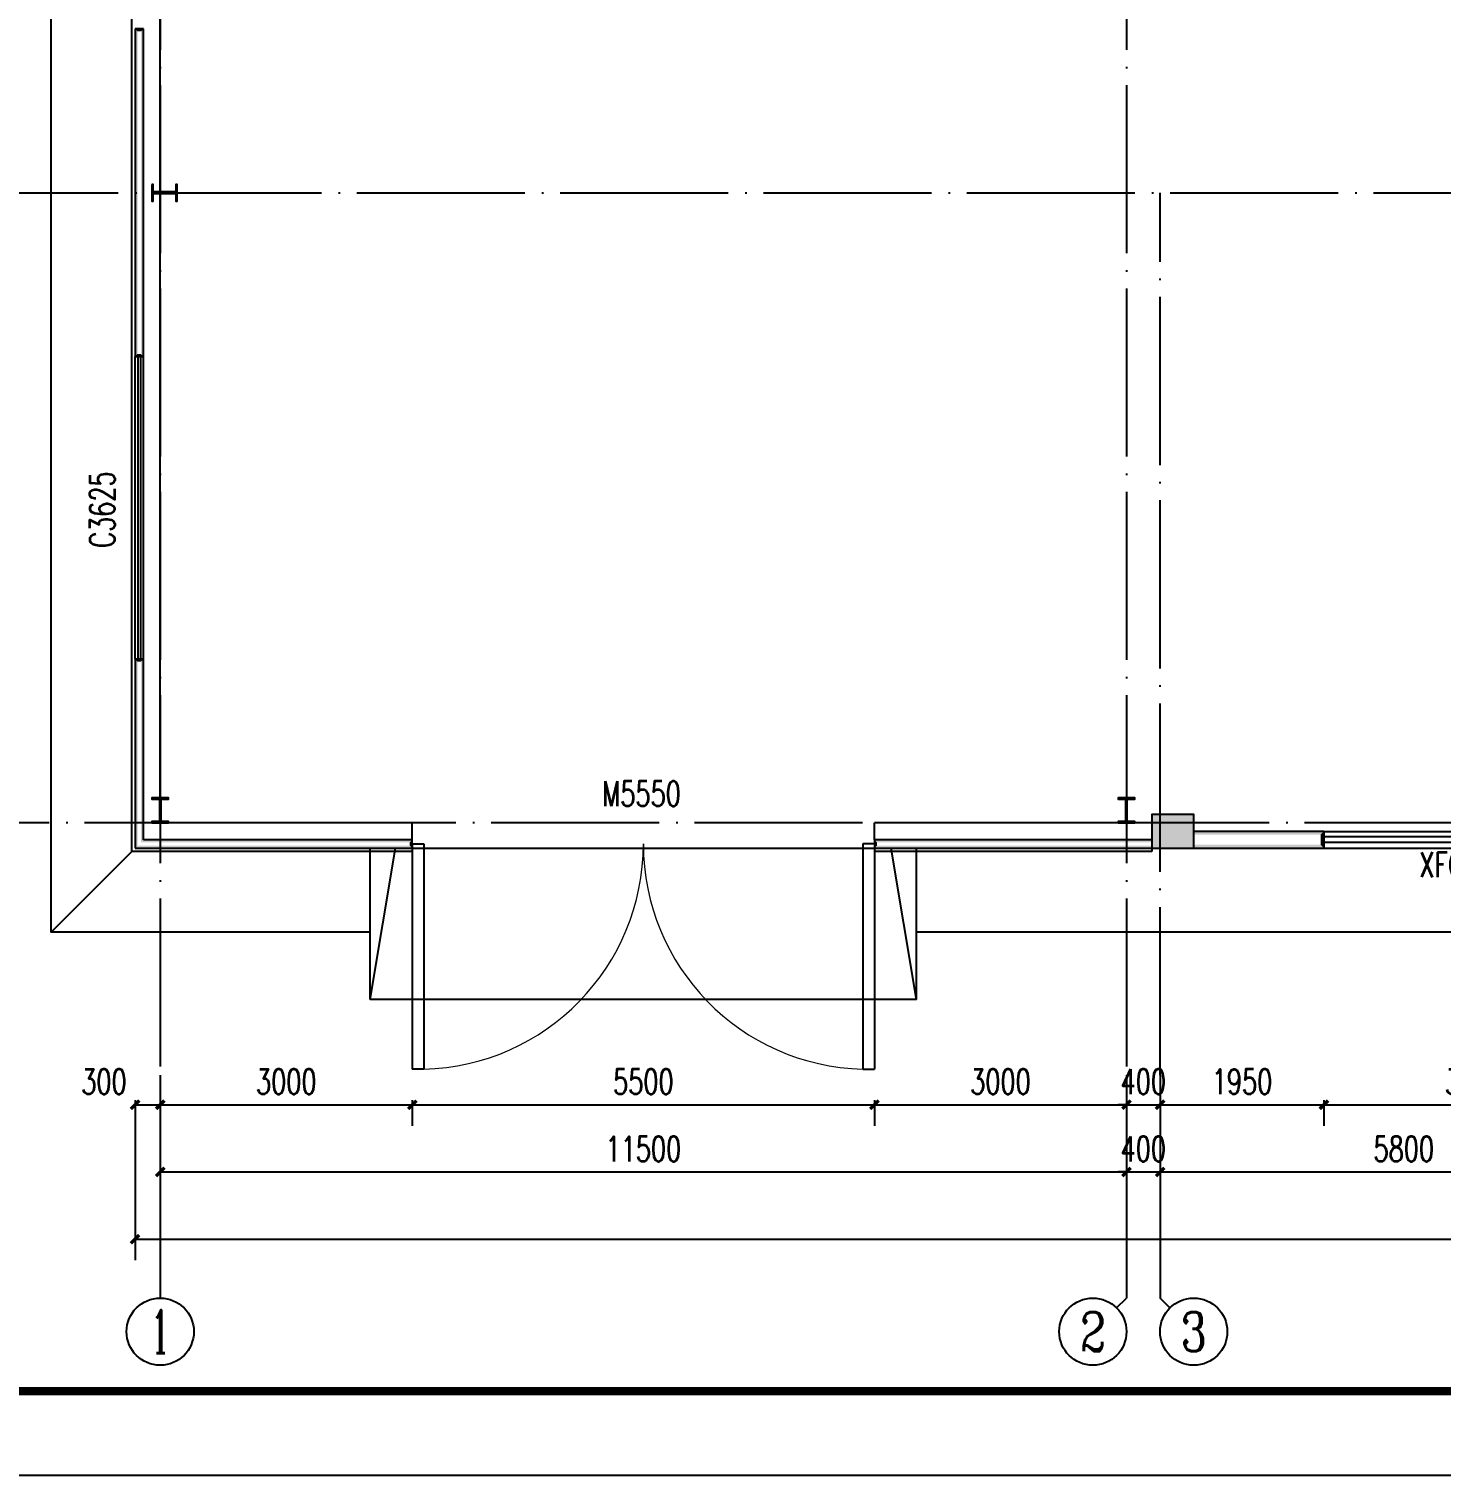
# Model space of a CAD drawing. Extents: x 4689302 to 7068445, y -422737 to 2032183.
# Drawn here: x 4698785 to 4715592, y -422737 to -405527 of the extents above; entities that cross this region are included whole.
import ezdxf
from ezdxf.enums import TextEntityAlignment as Align

# ---------------------------------------------------------------- set-up
doc = ezdxf.new("R2010")
doc.units = 0
doc.header["$LTSCALE"] = 1000
doc.header["$MEASUREMENT"] = 0
doc.linetypes.add('DOTE', pattern=[2.42, 2, -0.2, 0.02, -0.2])
doc.layers.get('0').update_dxf_attribs({"linetype": 'CONTINUOUS'})
doc.layers.get('Defpoints').update_dxf_attribs({"linetype": 'CONTINUOUS'})
doc.layers.add('_0', color=7, linetype='CONTINUOUS', lineweight=25)
for name, color, linetype in [('AXIS', 3, 'CONTINUOUS'), ('AXIS_TEXT', 7, 'CONTINUOUS'), ('COLUMN', 9, 'CONTINUOUS'), ('DOTE', 252, 'CONTINUOUS'), ('Prof', 2, 'CONTINUOUS'), ('PUB_DIM', 3, 'CONTINUOUS'), ('PUB_HATCH', 8, 'CONTINUOUS'), ('PUB_TITLE', 4, 'CONTINUOUS'), ('PUB_WALL', 9, 'CONTINUOUS'), ('STAIR', 251, 'CONTINUOUS'), ('WALL', 251, 'CONTINUOUS'), ('WALL-MOVE', 6, 'CONTINUOUS'), ('WINDOW', 4, 'CONTINUOUS'), ('WINDOW_TEXT', 7, 'CONTINUOUS')]:
    doc.layers.add(name, color=color, linetype=linetype)
doc.styles.add('_TCH_AXIS', font='COMPLEX', dxfattribs={"bigfont": 'GBCBIG'})
doc.styles.add('_TCH_DIM_T3', font='SIMPLEX', dxfattribs={"width": 0.705882, "bigfont": 'GBCBIG'})
doc.styles.add('_TCH_WINDOW', font='SIMPLEX', dxfattribs={"height": 3.5, "bigfont": 'GBCBIG'})
doc.styles.add('COMPLEX', font='COMPLEX')
doc.dimstyles.new('_TCH_ARCH&&100', dxfattribs={"dimtxt": 297.5, "dimasz": 100, "dimexe": 250, "dimexo": 300, "dimgap": 126.25, "dimtad": 1, "dimdec": 0, "dimzin": 0, "dimdsep": 46, "dimtxsty": '_TCH_DIM_T3', "dimblk": 'ARCHTICK', "dimcen": 0.09, "dimclrt": 7, "dimazin": 2, "dimtfac": 1, "dimtdec": 0, "dimtix": 1, "dimtmove": 2, "dimatfit": 3, "dimfxl": 0, "dimtolj": 1, "dimtzin": 0, "dimarcsym": 0})

# ---------------------------------------------------------------- blocks, each defined once
blk = doc.blocks.new('_AXISO')
blk.add_circle((0, 0), 0.5)
at = {"layer": 'AXIS_TEXT', "style": 'COMPLEX', "width": 1.041667}
blk.add_attdef('A', text='', height=0.56, dxfattribs=at).set_placement((-0.25, -0.28), (0.25, -0.28), align=Align.FIT)
blk = doc.blocks.new('_ArchTick')
at = {"color": 0, "linetype": 'ByBlock', "const_width": 0.4}
blk.add_lwpolyline([(-0.5, -0.5), (0.5, 0.5)], dxfattribs=at)
blk = doc.blocks.new('*D62')
at = {"layer": 'AXIS', "color": 0, "lineweight": -2}
for p, q in [((4700048, -418277), (4700048, -420180)), ((4747648, -418277), (4747648, -420180)), ((4700048, -419930), (4747648, -419930))]:
    blk.add_line(p, q, dxfattribs=at)
at = {"layer": 'Defpoints', "color": 0}
for p in [(4700048, -417977), (4747648, -417977), (4747648, -419930)]:
    blk.add_point(p, dxfattribs=at)
at = {"layer": 'AXIS', "color": 0, "lineweight": -2, "xscale": 100, "yscale": 100, "zscale": 100, "rotation": 180}
blk.add_blockref('_ArchTick', (4700048, -419930), dxfattribs=at)
at = {"layer": 'AXIS', "color": 0, "lineweight": -2, "xscale": 100, "yscale": 100, "zscale": 100}
blk.add_blockref('_ArchTick', (4747648, -419930), dxfattribs=at)
at = {"layer": 'AXIS', "color": 7, "insert": (4723848, -419655), "char_height": 297.5, "attachment_point": 5, "style": '_TCH_DIM_T3'}
blk.add_mtext('\\A1;47600', dxfattribs=at)
blk = doc.blocks.new('*D63')
at = {"layer": 'AXIS', "color": 0, "lineweight": -2}
for p, q in [((4700348, -418277), (4700348, -419380)), ((4711848, -418277), (4711848, -419380)), ((4700348, -419130), (4711848, -419130))]:
    blk.add_line(p, q, dxfattribs=at)
at = {"layer": 'Defpoints', "color": 0}
for p in [(4700348, -417977), (4711848, -417977), (4711848, -419130)]:
    blk.add_point(p, dxfattribs=at)
at = {"layer": 'AXIS', "color": 0, "lineweight": -2, "xscale": 100, "yscale": 100, "zscale": 100, "rotation": 180}
blk.add_blockref('_ArchTick', (4700348, -419130), dxfattribs=at)
at = {"layer": 'AXIS', "color": 0, "lineweight": -2, "xscale": 100, "yscale": 100, "zscale": 100}
blk.add_blockref('_ArchTick', (4711848, -419130), dxfattribs=at)
at = {"layer": 'AXIS', "color": 7, "insert": (4706098, -418855), "char_height": 297.5, "attachment_point": 5, "style": '_TCH_DIM_T3'}
blk.add_mtext('\\A1;11500', dxfattribs=at)
blk = doc.blocks.new('*D64')
at = {"layer": 'AXIS', "color": 0, "lineweight": -2}
for p, q in [((4711848, -418277), (4711848, -419380)), ((4712248, -418277), (4712248, -419380)), ((4711848, -419130), (4711748, -419130)), ((4711848, -419130), (4712248, -419130)), ((4712248, -419130), (4712348, -419130))]:
    blk.add_line(p, q, dxfattribs=at)
at = {"layer": 'Defpoints', "color": 0}
for p in [(4711848, -417977), (4712248, -417977), (4712248, -419130)]:
    blk.add_point(p, dxfattribs=at)
at = {"layer": 'AXIS', "color": 0, "lineweight": -2, "xscale": 100, "yscale": 100, "zscale": 100}
blk.add_blockref('_ArchTick', (4711848, -419130), dxfattribs=at)
at = {"layer": 'AXIS', "color": 0, "lineweight": -2, "xscale": 100, "yscale": 100, "zscale": 100, "rotation": 180}
blk.add_blockref('_ArchTick', (4712248, -419130), dxfattribs=at)
at = {"layer": 'AXIS', "color": 7, "insert": (4712048, -418855), "char_height": 297.5, "attachment_point": 5, "style": '_TCH_DIM_T3'}
blk.add_mtext('\\A1;400', dxfattribs=at)
blk = doc.blocks.new('*D65')
at = {"layer": 'AXIS', "color": 0, "lineweight": -2}
for p, q in [((4712248, -418277), (4712248, -419380)), ((4718048, -418277), (4718048, -419380)), ((4712248, -419130), (4718048, -419130))]:
    blk.add_line(p, q, dxfattribs=at)
at = {"layer": 'Defpoints', "color": 0}
for p in [(4712248, -417977), (4718048, -417977), (4718048, -419130)]:
    blk.add_point(p, dxfattribs=at)
at = {"layer": 'AXIS', "color": 0, "lineweight": -2, "xscale": 100, "yscale": 100, "zscale": 100, "rotation": 180}
blk.add_blockref('_ArchTick', (4712248, -419130), dxfattribs=at)
at = {"layer": 'AXIS', "color": 0, "lineweight": -2, "xscale": 100, "yscale": 100, "zscale": 100}
blk.add_blockref('_ArchTick', (4718048, -419130), dxfattribs=at)
at = {"layer": 'AXIS', "color": 7, "insert": (4715148, -418855), "char_height": 297.5, "attachment_point": 5, "style": '_TCH_DIM_T3'}
blk.add_mtext('\\A1;5800', dxfattribs=at)
blk = doc.blocks.new('*D93')
at = {"layer": 'Defpoints', "color": 0}
for p in [(4700048, -417977), (4700348, -417977), (4700348, -418330)]:
    blk.add_point(p, dxfattribs=at)
at = {"layer": 'PUB_DIM', "color": 0, "lineweight": -2}
for p, q in [((4700048, -418277), (4700048, -418580)), ((4700048, -418330), (4700348, -418330)), ((4700348, -418277), (4700348, -418580))]:
    blk.add_line(p, q, dxfattribs=at)
at = {"layer": 'PUB_DIM', "color": 0, "lineweight": -2, "xscale": 100, "yscale": 100, "zscale": 100, "rotation": 180}
blk.add_blockref('_ArchTick', (4700048, -418330), dxfattribs=at)
at = {"layer": 'PUB_DIM', "color": 0, "lineweight": -2, "xscale": 100, "yscale": 100, "zscale": 100}
blk.add_blockref('_ArchTick', (4700348, -418330), dxfattribs=at)
at = {"layer": 'PUB_DIM', "color": 7, "insert": (4699678, -418055), "char_height": 297.5, "attachment_point": 5, "style": '_TCH_DIM_T3'}
blk.add_mtext('\\A1;300', dxfattribs=at)
blk = doc.blocks.new('*D94')
at = {"layer": 'Defpoints', "color": 0}
for p in [(4700348, -417977), (4703348, -417977), (4703348, -418330)]:
    blk.add_point(p, dxfattribs=at)
at = {"layer": 'PUB_DIM', "color": 0, "lineweight": -2}
for p, q in [((4700348, -418277), (4700348, -418580)), ((4700348, -418330), (4703348, -418330)), ((4703348, -418277), (4703348, -418580))]:
    blk.add_line(p, q, dxfattribs=at)
at = {"layer": 'PUB_DIM', "color": 0, "lineweight": -2, "xscale": 100, "yscale": 100, "zscale": 100, "rotation": 180}
blk.add_blockref('_ArchTick', (4700348, -418330), dxfattribs=at)
at = {"layer": 'PUB_DIM', "color": 0, "lineweight": -2, "xscale": 100, "yscale": 100, "zscale": 100}
blk.add_blockref('_ArchTick', (4703348, -418330), dxfattribs=at)
at = {"layer": 'PUB_DIM', "color": 7, "insert": (4701848, -418055), "char_height": 297.5, "attachment_point": 5, "style": '_TCH_DIM_T3'}
blk.add_mtext('\\A1;3000', dxfattribs=at)
blk = doc.blocks.new('*D95')
at = {"layer": 'Defpoints', "color": 0}
for p in [(4703348, -417977), (4708848, -417977), (4708848, -418330)]:
    blk.add_point(p, dxfattribs=at)
at = {"layer": 'PUB_DIM', "color": 0, "lineweight": -2}
for p, q in [((4703348, -418277), (4703348, -418580)), ((4703348, -418330), (4708848, -418330)), ((4708848, -418277), (4708848, -418580))]:
    blk.add_line(p, q, dxfattribs=at)
at = {"layer": 'PUB_DIM', "color": 0, "lineweight": -2, "xscale": 100, "yscale": 100, "zscale": 100, "rotation": 180}
blk.add_blockref('_ArchTick', (4703348, -418330), dxfattribs=at)
at = {"layer": 'PUB_DIM', "color": 0, "lineweight": -2, "xscale": 100, "yscale": 100, "zscale": 100}
blk.add_blockref('_ArchTick', (4708848, -418330), dxfattribs=at)
at = {"layer": 'PUB_DIM', "color": 7, "insert": (4706098, -418055), "char_height": 297.5, "attachment_point": 5, "style": '_TCH_DIM_T3'}
blk.add_mtext('\\A1;5500', dxfattribs=at)
blk = doc.blocks.new('*D96')
at = {"layer": 'Defpoints', "color": 0}
for p in [(4708848, -417977), (4711848, -417977), (4711848, -418330)]:
    blk.add_point(p, dxfattribs=at)
at = {"layer": 'PUB_DIM', "color": 0, "lineweight": -2}
for p, q in [((4708848, -418277), (4708848, -418580)), ((4708848, -418330), (4711848, -418330)), ((4711848, -418277), (4711848, -418580))]:
    blk.add_line(p, q, dxfattribs=at)
at = {"layer": 'PUB_DIM', "color": 0, "lineweight": -2, "xscale": 100, "yscale": 100, "zscale": 100, "rotation": 180}
blk.add_blockref('_ArchTick', (4708848, -418330), dxfattribs=at)
at = {"layer": 'PUB_DIM', "color": 0, "lineweight": -2, "xscale": 100, "yscale": 100, "zscale": 100}
blk.add_blockref('_ArchTick', (4711848, -418330), dxfattribs=at)
at = {"layer": 'PUB_DIM', "color": 7, "insert": (4710348, -418055), "char_height": 297.5, "attachment_point": 5, "style": '_TCH_DIM_T3'}
blk.add_mtext('\\A1;3000', dxfattribs=at)
blk = doc.blocks.new('*D97')
at = {"layer": 'Defpoints', "color": 0}
for p in [(4711848, -417977), (4712248, -417977), (4712248, -418330)]:
    blk.add_point(p, dxfattribs=at)
at = {"layer": 'PUB_DIM', "color": 0, "lineweight": -2}
for p, q in [((4711848, -418330), (4711748, -418330)), ((4711848, -418277), (4711848, -418580)), ((4711848, -418330), (4712248, -418330)), ((4712248, -418277), (4712248, -418580)), ((4712248, -418330), (4712348, -418330))]:
    blk.add_line(p, q, dxfattribs=at)
at = {"layer": 'PUB_DIM', "color": 0, "lineweight": -2, "xscale": 100, "yscale": 100, "zscale": 100}
blk.add_blockref('_ArchTick', (4711848, -418330), dxfattribs=at)
at = {"layer": 'PUB_DIM', "color": 0, "lineweight": -2, "xscale": 100, "yscale": 100, "zscale": 100, "rotation": 180}
blk.add_blockref('_ArchTick', (4712248, -418330), dxfattribs=at)
at = {"layer": 'PUB_DIM', "color": 7, "insert": (4712048, -418055), "char_height": 297.5, "attachment_point": 5, "style": '_TCH_DIM_T3'}
blk.add_mtext('\\A1;400', dxfattribs=at)
blk = doc.blocks.new('*D98')
at = {"layer": 'Defpoints', "color": 0}
for p in [(4712248, -417977), (4714198, -417977), (4714198, -418330)]:
    blk.add_point(p, dxfattribs=at)
at = {"layer": 'PUB_DIM', "color": 0, "lineweight": -2}
for p, q in [((4712248, -418277), (4712248, -418580)), ((4712248, -418330), (4714198, -418330)), ((4714198, -418277), (4714198, -418580))]:
    blk.add_line(p, q, dxfattribs=at)
at = {"layer": 'PUB_DIM', "color": 0, "lineweight": -2, "xscale": 100, "yscale": 100, "zscale": 100, "rotation": 180}
blk.add_blockref('_ArchTick', (4712248, -418330), dxfattribs=at)
at = {"layer": 'PUB_DIM', "color": 0, "lineweight": -2, "xscale": 100, "yscale": 100, "zscale": 100}
blk.add_blockref('_ArchTick', (4714198, -418330), dxfattribs=at)
at = {"layer": 'PUB_DIM', "color": 7, "insert": (4713223, -418055), "char_height": 297.5, "attachment_point": 5, "style": '_TCH_DIM_T3'}
blk.add_mtext('\\A1;1950', dxfattribs=at)
blk = doc.blocks.new('*D99')
at = {"layer": 'Defpoints', "color": 0}
for p in [(4714198, -417977), (4717798, -417977), (4717798, -418330)]:
    blk.add_point(p, dxfattribs=at)
at = {"layer": 'PUB_DIM', "color": 0, "lineweight": -2}
for p, q in [((4714198, -418277), (4714198, -418580)), ((4714198, -418330), (4717798, -418330)), ((4717798, -418277), (4717798, -418580))]:
    blk.add_line(p, q, dxfattribs=at)
at = {"layer": 'PUB_DIM', "color": 0, "lineweight": -2, "xscale": 100, "yscale": 100, "zscale": 100, "rotation": 180}
blk.add_blockref('_ArchTick', (4714198, -418330), dxfattribs=at)
at = {"layer": 'PUB_DIM', "color": 0, "lineweight": -2, "xscale": 100, "yscale": 100, "zscale": 100}
blk.add_blockref('_ArchTick', (4717798, -418330), dxfattribs=at)
at = {"layer": 'PUB_DIM', "color": 7, "insert": (4715998, -418055), "char_height": 297.5, "attachment_point": 5, "style": '_TCH_DIM_T3'}
blk.add_mtext('\\A1;3600', dxfattribs=at)
blk = doc.blocks.new('$TCHSYS$WIN2D')
for p, q in [((-0.5, 0.5), (0.5, 0.5)), ((-0.5, 0.5), (-0.5, -0.5)), ((0.5, 0.5), (0.5, -0.5)), ((0.5, 0.1667), (-0.5, 0.1667)), ((0.5, -0.1667), (-0.5, -0.1667)), ((-0.5, -0.5), (0.5, -0.5))]:
    blk.add_line(p, q)
blk = doc.blocks.new('_FZH')
blk.add_lwpolyline([(-0.5, -0.5), (0.5, -0.5), (0.5, 0.5), (-0.5, 0.5)], close=True)
at = {"layer": 'PUB_HATCH'}
blk.add_solid([(-0.5, -0.5), (0.5, -0.5), (-0.5, 0.5), (0.5, 0.5)], dxfattribs=at)
blk = doc.blocks.new('$DorLib2D$00000002')
for p, q in [((-0.5, 0), (-0.5, 0.4875)), ((-0.475, 0.4875), (-0.5, 0.4875)), ((-0.475, 0), (-0.475, 0.4875)), ((0.475, 0), (0.475, 0.4875)), ((0.475, 0.4875), (0.5, 0.4875)), ((0.5, 0), (0.5, 0.4875)), ((-0.5, 0), (-0.475, 0)), ((0.5, 0), (0.475, 0))]:
    blk.add_line(p, q)
at = {"lineweight": 13}
for centre, start, end in [((-0.4875, 0), 0, 88.5307), ((0.4875, 0), 91.4693, 180)]:
    blk.add_arc(centre, 0.4875, start, end, dxfattribs=at)

msp = doc.modelspace()

# ---------------------------------------------------------------- hatches: boundary and pattern name
at = {"layer": 'Prof', "linetype": 'ByBlock'}
for points in [[(4700531.8, -407486.8), (4700531.8, -407576.8), (4700547.8, -407576.8), (4700547.8, -407376.8), (4700531.8, -407376.8), (4700531.8, -407466.8), (4700263.8, -407466.8), (4700263.8, -407376.8), (4700247.8, -407376.8), (4700247.8, -407576.8), (4700263.8, -407576.8), (4700263.8, -407486.8)], [(4700357.8, -414692.8), (4700447.8, -414692.8), (4700447.8, -414676.8), (4700247.8, -414676.8), (4700247.8, -414692.8), (4700337.8, -414692.8), (4700337.8, -414960.8), (4700247.8, -414960.8), (4700247.8, -414976.8), (4700447.8, -414976.8), (4700447.8, -414960.8), (4700357.8, -414960.8)], [(4711857.8, -414692.8), (4711947.8, -414692.8), (4711947.8, -414676.8), (4711747.8, -414676.8), (4711747.8, -414692.8), (4711837.8, -414692.8), (4711837.8, -414960.8), (4711747.8, -414960.8), (4711747.8, -414976.8), (4711947.8, -414976.8), (4711947.8, -414960.8), (4711857.8, -414960.8)]]:
    msp.add_hatch(color=256, dxfattribs=at).paths.add_polyline_path(points)
at = {"layer": 'PUB_WALL'}
for color, points in [(256, [(4700147.8, -405526.8), (4700047.8, -405526.8), (4700077.8, -405556.8), (4700117.8, -405556.8)]), (256, [(4700047.8, -405526.8), (4700047.8, -409426.8), (4700077.8, -409396.8), (4700077.8, -405556.8)]), (256, [(4700147.8, -409426.8), (4700147.8, -405526.8), (4700117.8, -405556.8), (4700117.8, -409396.8)]), (256, [(4700047.8, -409426.8), (4700147.8, -409426.8), (4700117.8, -409396.8), (4700077.8, -409396.8)]), (256, [(4700147.8, -413026.8), (4700047.8, -413026.8), (4700077.8, -413056.8), (4700117.8, -413056.8)]), (256, [(4700047.8, -413026.8), (4700047.8, -415276.8), (4700077.8, -415246.8), (4700077.8, -413056.8)]), (256, [(4700147.8, -415176.8), (4700147.8, -413026.8), (4700117.8, -413056.8), (4700117.8, -415206.8)]), (0, [(4712647.8, -414876.8), (4712147.8, -414876.8), (4712187.8, -414916.8), (4712607.8, -414916.8)]), (0, [(4712147.8, -414876.8), (4712147.8, -415276.8), (4712187.8, -415236.8), (4712187.8, -414916.8)]), (0, [(4712647.8, -415276.8), (4712647.8, -414876.8), (4712607.8, -414916.8), (4712607.8, -415236.8)]), (0, [(4712647.8, -415076.8), (4712647.8, -415116.8), (4714157.8, -415116.8), (4714197.8, -415076.8)]), (0, [(4714197.8, -415276.8), (4714197.8, -415076.8), (4714157.8, -415116.8), (4714157.8, -415236.8)]), (256, [(4700047.8, -415276.8), (4703347.8, -415276.8), (4703317.8, -415246.8), (4700077.8, -415246.8)]), (256, [(4703347.8, -415176.8), (4700147.8, -415176.8), (4700117.8, -415206.8), (4703317.8, -415206.8)]), (256, [(4703347.8, -415276.8), (4703347.8, -415176.8), (4703317.8, -415206.8), (4703317.8, -415246.8)]), (256, [(4712147.8, -415176.8), (4708847.8, -415176.8), (4708877.8, -415206.8), (4712147.8, -415206.8)]), (256, [(4708847.8, -415176.8), (4708847.8, -415276.8), (4708877.8, -415246.8), (4708877.8, -415206.8)]), (256, [(4712147.8, -415276.8), (4712147.8, -415246.8), (4708877.8, -415246.8), (4708847.8, -415276.8)]), (0, [(4712147.8, -415276.8), (4712647.8, -415276.8), (4712607.8, -415236.8), (4712187.8, -415236.8)]), (0, [(4712647.8, -415236.8), (4712647.8, -415276.8), (4714197.8, -415276.8), (4714157.8, -415236.8)])]:
    msp.add_hatch(color=color, dxfattribs=at).paths.add_polyline_path(points)

# ---------------------------------------------------------------- linework, layer by layer
at = {"layer": '_0', "color": 0}
for p, q in [((4703347.8, -415176.8), (4703347.8, -414976.8)), ((4708847.8, -415176.8), (4708847.8, -414976.8)), ((4703347.8, -415276.8), (4703347.8, -415316.8)), ((4708847.8, -415276.8), (4708847.8, -415316.8)), ((4712147.8, -415276.8), (4712147.8, -415316.8))]:
    msp.add_line(p, q, dxfattribs=at)
for points in [[(4703347.8, -415316.8), (4700007.8, -415316.8), (4700007.8, -369636.8), (4703347.8, -369636.8)], [(4703347.8, -414976.8), (4700347.8, -414976.8), (4700347.8, -369976.8), (4703347.8, -369976.8)], [(4712147.8, -414976.8), (4708847.8, -414976.8)], [(4712147.8, -415316.8), (4708847.8, -415316.8)]]:
    msp.add_lwpolyline(points, dxfattribs=at)
at = {"layer": 'AXIS', "color": 0}
for p, q in [((4700347.8, -417976.8), (4700347.8, -420630.5)), ((4711847.8, -417976.8), (4711847.8, -420630.5)), ((4712247.8, -417976.8), (4712247.8, -420630.5)), ((4711730.6, -420747.6), (4711847.8, -420630.5)), ((4712365, -420747.6), (4712247.8, -420630.5))]:
    msp.add_line(p, q, dxfattribs=at)
at = {"layer": 'DOTE', "linetype": 'DOTE'}
for p, q in [((4700347.8, -367476.8), (4700347.8, -417976.8)), ((4711847.8, -367476.8), (4711847.8, -417976.8)), ((4697847.8, -407476.8), (4749847.8, -407476.8)), ((4712247.8, -417976.8), (4712247.8, -407476.8)), ((4749847.8, -414976.8), (4697847.8, -414976.8))]:
    msp.add_line(p, q, dxfattribs=at)
at = {"layer": 'Prof', "linetype": 'ByBlock'}
for points in [[(4700247.8, -407376.8), (4700247.8, -407576.8), (4700263.8, -407576.8), (4700263.8, -407486.8), (4700531.8, -407486.8), (4700531.8, -407576.8), (4700547.8, -407576.8), (4700547.8, -407376.8), (4700531.8, -407376.8), (4700531.8, -407466.8), (4700263.8, -407466.8), (4700263.8, -407376.8)], [(4700247.8, -414976.8), (4700447.8, -414976.8), (4700447.8, -414960.8), (4700357.8, -414960.8), (4700357.8, -414692.8), (4700447.8, -414692.8), (4700447.8, -414676.8), (4700247.8, -414676.8), (4700247.8, -414692.8), (4700337.8, -414692.8), (4700337.8, -414960.8), (4700247.8, -414960.8)], [(4711747.8, -414976.8), (4711947.8, -414976.8), (4711947.8, -414960.8), (4711857.8, -414960.8), (4711857.8, -414692.8), (4711947.8, -414692.8), (4711947.8, -414676.8), (4711747.8, -414676.8), (4711747.8, -414692.8), (4711837.8, -414692.8), (4711837.8, -414960.8), (4711747.8, -414960.8)]]:
    msp.add_lwpolyline(points, close=True, dxfattribs=at)
at = {"layer": 'PUB_TITLE', "color": 4}
msp.add_lwpolyline([(4689307.2, -422737.3), (4773407.2, -422737.3), (4773407.2, -363337.3), (4689307.2, -363337.3)], close=True, dxfattribs=at)
at = {"layer": 'PUB_TITLE', "color": 4, "const_width": 100}
msp.add_lwpolyline([(4691807.2, -421737.3), (4772407.2, -421737.3), (4772407.2, -364337.3), (4691807.2, -364337.3)], close=True, dxfattribs=at)
at = {"layer": 'STAIR'}
for p, q in [((4702847.8, -417076.8), (4702847.8, -415276.8)), ((4702847.8, -417076.8), (4703147.8, -415276.8)), ((4709347.8, -417076.8), (4709047.8, -415276.8)), ((4709347.8, -417076.8), (4709347.8, -415276.8)), ((4700007.8, -415316.8), (4699047.8, -416276.8)), ((4709347.8, -417076.8), (4702847.8, -417076.8))]:
    msp.add_line(p, q, dxfattribs=at)
for points in [[(4702847.8, -416276.8), (4699047.8, -416276.8), (4699047.8, -368676.8), (4702847.8, -368676.8)], [(4719847.8, -416276.8), (4709347.8, -416276.8)]]:
    msp.add_lwpolyline(points, dxfattribs=at)
at = {"layer": 'WALL', "color": 0}
for p, q in [((4712247.8, -414976.8), (4712247.8, -414976.8)), ((4712247.8, -415076.8), (4712247.8, -415076.8)), ((4714197.8, -415076.8), (4712647.8, -415076.8)), ((4714197.8, -415276.8), (4714197.8, -415076.8)), ((4712247.8, -415176.8), (4712247.8, -415176.8)), ((4712647.8, -415276.8), (4714197.8, -415276.8))]:
    msp.add_line(p, q, dxfattribs=at)
at = {"layer": 'WALL-MOVE'}
for p, q in [((4700147.8, -405526.8), (4700047.8, -405526.8)), ((4700047.8, -405526.8), (4700047.8, -409426.8)), ((4700147.8, -409426.8), (4700147.8, -405526.8)), ((4700047.8, -409426.8), (4700147.8, -409426.8)), ((4700147.8, -413026.8), (4700047.8, -413026.8)), ((4700047.8, -413026.8), (4700047.8, -415276.8)), ((4700147.8, -415176.8), (4700147.8, -413026.8)), ((4700047.8, -415276.8), (4703347.8, -415276.8)), ((4703347.8, -415176.8), (4700147.8, -415176.8)), ((4703347.8, -415276.8), (4703347.8, -415176.8)), ((4712147.8, -415176.8), (4708847.8, -415176.8)), ((4708847.8, -415176.8), (4708847.8, -415276.8)), ((4708847.8, -415276.8), (4712147.8, -415276.8))]:
    msp.add_line(p, q, dxfattribs=at)
at = {"layer": 'WINDOW'}
msp.add_line((4703347.8, -415276.8), (4708847.8, -415276.8), dxfattribs=at)

# ---------------------------------------------------------------- block references
at = {"layer": 'AXIS', "color": 0}
ref = msp.add_blockref('_AXISO', (4700347.8, -421030.5), dxfattribs=dict(at, xscale=800, yscale=800, zscale=800))
ref.add_attrib('A', '1', dxfattribs={"layer": 'AXIS_TEXT', "color": 0, "height": 514.7, "style": '_TCH_AXIS'}).set_placement((4700237.5, -421287.8), (4700458.1, -421287.8), align=Align.FIT)
ref = msp.add_blockref('_AXISO', (4711447.8, -421030.5), dxfattribs=dict(at, xscale=800, yscale=800, zscale=800))
ref.add_attrib('A', '2', dxfattribs={"layer": 'AXIS_TEXT', "color": 0, "height": 465.9, "style": '_TCH_AXIS'}).set_placement((4711292.5, -421263.4), (4711603.1, -421263.4), align=Align.FIT)
ref = msp.add_blockref('_AXISO', (4712647.8, -421030.5), dxfattribs=dict(at, xscale=800, yscale=800, zscale=800))
ref.add_attrib('A', '3', dxfattribs={"layer": 'AXIS_TEXT', "color": 0, "height": 465.9, "style": '_TCH_AXIS'}).set_placement((4712492.5, -421263.4), (4712803.1, -421263.4), align=Align.FIT)
at = {"layer": 'COLUMN', "color": 0, "xscale": 400, "yscale": 500, "zscale": 500, "rotation": 90}
msp.add_blockref('_FZH', (4712397.8, -415076.8), dxfattribs=at)
at = {"layer": 'WINDOW'}
ref = msp.add_blockref('$TCHSYS$WIN2D', (4700097.8, -411226.8), dxfattribs=dict(at, xscale=3600, yscale=-100, zscale=3600, rotation=90))
ref.add_attrib('A', 'C3625', (4699806.5, -411701.8), dxfattribs={"layer": 'WINDOW_TEXT', "height": 297.5, "rotation": 90, "style": '_TCH_WINDOW', "width": 0.705882})
ref = msp.add_blockref('$DorLib2D$00000002', (4706097.8, -415226.8), dxfattribs=dict(at, xscale=-5500, yscale=-5500, zscale=-5500))
ref.add_attrib('A', 'M5550', (4705607.8, -414776.6), dxfattribs={"layer": 'WINDOW_TEXT', "height": 297.5, "style": '_TCH_WINDOW', "width": 0.705882})
ref = msp.add_blockref('$TCHSYS$WIN2D', (4715997.8, -415176.8), dxfattribs=dict(at, xscale=-3600, yscale=-200, zscale=-3600, rotation=180))
ref.add_attrib('A', 'XFC3627', (4715332.8, -415623.3), dxfattribs={"layer": 'WINDOW_TEXT', "height": 297.5, "style": '_TCH_WINDOW', "width": 0.705882})

# ---------------------------------------------------------------- dimensions: what is measured, and where the dimension line sits
at = {"layer": 'AXIS', "color": 0}
for p1, p2, distance, picture, middle in [((4700047.8, -417976.8), (4747647.8, -417976.8), -1953.7, '*D62', (4723847.8, -419655.5)), ((4700347.8, -417976.8), (4711847.8, -417976.8), -1153.7, '*D63', (4706097.8, -418855.5)), ((4711847.8, -417976.8), (4712247.8, -417976.8), -1153.7, '*D64', (4712047.8, -418855.5)), ((4712247.8, -417976.8), (4718047.8, -417976.8), -1153.7, '*D65', (4715147.8, -418855.5))]:
    dim = msp.add_aligned_dim(p1=p1, p2=p2, distance=distance, dimstyle='_TCH_ARCH&&100', dxfattribs=at)
    dim.commit()
    dim.dimension.update_dxf_attribs({"geometry": picture, "text_midpoint": middle})
at = {"layer": 'PUB_DIM', "color": 0}
dim = msp.add_linear_dim(base=(4700347.8, -418330.5), p1=(4700047.8, -417976.8), p2=(4700347.8, -417976.8), angle=360, dimstyle='_TCH_ARCH&&100', dxfattribs=at)
dim.commit()
dim.dimension.update_dxf_attribs({"geometry": '*D93', "text_midpoint": (4699677.8, -418055.5), "dimtype": 129})
for p1, p2, picture, middle in [((4700347.8, -417976.8), (4703347.8, -417976.8), '*D94', (4701847.8, -418055.5)), ((4703347.8, -417976.8), (4708847.8, -417976.8), '*D95', (4706097.8, -418055.5)), ((4708847.8, -417976.8), (4711847.8, -417976.8), '*D96', (4710347.8, -418055.5)), ((4711847.8, -417976.8), (4712247.8, -417976.8), '*D97', (4712047.8, -418055.5)), ((4712247.8, -417976.8), (4714197.8, -417976.8), '*D98', (4713222.8, -418055.5)), ((4714197.8, -417976.8), (4717797.8, -417976.8), '*D99', (4715997.8, -418055.5))]:
    dim = msp.add_aligned_dim(p1=p1, p2=p2, distance=-353.7, dimstyle='_TCH_ARCH&&100', dxfattribs=at)
    dim.commit()
    dim.dimension.update_dxf_attribs({"geometry": picture, "text_midpoint": middle})

doc.saveas('drawing.dxf')
